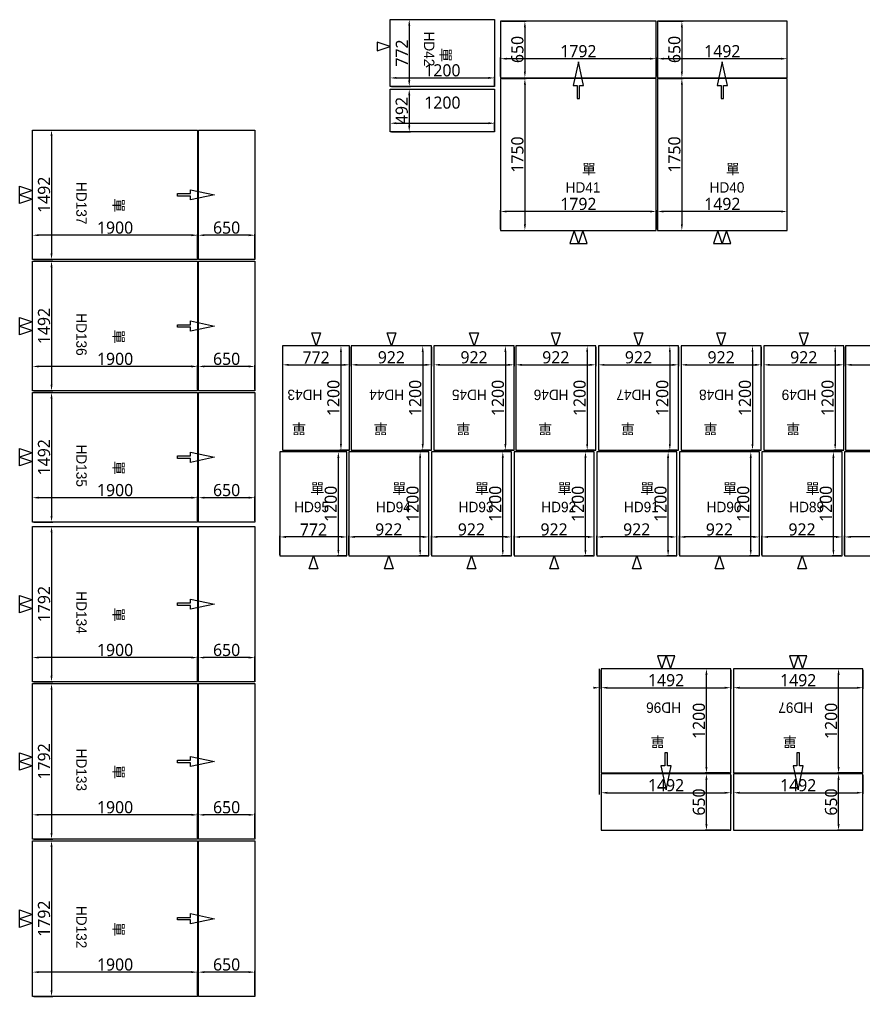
# Model space of a CAD drawing. Header units: millimetres. Extents: x 198 to 48339, y 383 to 29313.
# Drawn here: x 20451 to 30171, y 13798 to 25053 of the extents above; entities that cross this region are included whole.
import ezdxf

# ---------------------------------------------------------------- set-up
doc = ezdxf.new("R2010")
doc.units = ezdxf.units.MM
for name, color, linetype in [('動線', 6, 'Continuous'), ('單層倉', 5, 'Continuous'), ('文字', 7, 'Continuous'), ('標註', 252, 'Continuous'), ('編號', 7, 'Continuous')]:
    doc.layers.add(name, color=color, linetype=linetype)
doc.styles.add('新細明體', font='PMingLiU.ttf')
doc.styles.add('黑體', font='Microsoft JhengHei.ttf')

msp = doc.modelspace()

# ---------------------------------------------------------------- linework, layer by layer
at = {"layer": '動線', "lineweight": -3}
for p, q in [((24721, 24742), (24571, 24792)), ((24571, 24792), (24571, 24692)), ((24571, 24692), (24721, 24742)), ((26887, 24567), (26828, 24292)), ((26945, 24292), (26887, 24567)), ((28545, 24567), (28486, 24292)), ((28603, 24292), (28545, 24567)), ((26828, 24292), (26872, 24292)), ((26872, 24292), (26872, 24142)), ((26902, 24142), (26902, 24292)), ((26902, 24292), (26945, 24292)), ((28486, 24292), (28530, 24292)), ((28530, 24292), (28530, 24142)), ((28560, 24142), (28560, 24292)), ((28560, 24292), (28603, 24292)), ((26872, 24142), (26902, 24142)), ((28530, 24142), (28560, 24142)), ((20451, 23034), (20451, 23134)), ((20451, 23134), (20601, 23084)), ((20601, 23084), (20451, 23034)), ((22420, 23049), (22420, 23092)), ((22420, 23092), (22695, 23034)), ((20451, 22934), (20451, 23034)), ((20451, 23034), (20601, 22984)), ((20601, 22984), (20451, 22934)), ((22270, 23019), (22270, 23049)), ((22270, 23049), (22420, 23049)), ((22420, 23019), (22270, 23019)), ((22695, 23034), (22420, 22975)), ((22420, 22975), (22420, 23019)), ((26837, 22623), (26787, 22473)), ((26887, 22473), (26837, 22623)), ((26937, 22623), (26887, 22473)), ((26987, 22473), (26937, 22623)), ((28495, 22623), (28445, 22473)), ((28545, 22473), (28495, 22623)), ((28595, 22623), (28545, 22473)), ((28645, 22473), (28595, 22623)), ((26787, 22473), (26887, 22473)), ((26887, 22473), (26987, 22473)), ((28445, 22473), (28545, 22473)), ((28545, 22473), (28645, 22473)), ((20451, 21522), (20451, 21622)), ((20451, 21622), (20601, 21572)), ((20601, 21572), (20451, 21522)), ((20451, 21422), (20451, 21522)), ((20451, 21522), (20601, 21472)), ((22270, 21507), (22270, 21537)), ((22270, 21537), (22420, 21537)), ((22420, 21507), (22270, 21507)), ((22420, 21537), (22420, 21580)), ((22420, 21580), (22695, 21522)), ((22695, 21522), (22420, 21463)), ((22420, 21463), (22420, 21507)), ((20601, 21472), (20451, 21422)), ((23866, 21293), (23816, 21443)), ((23816, 21443), (23916, 21443)), ((23916, 21443), (23866, 21293)), ((24733, 21293), (24683, 21443)), ((24683, 21443), (24783, 21443)), ((24733, 21293), (24683, 21443)), ((24683, 21443), (24783, 21443)), ((24783, 21443), (24733, 21293)), ((24783, 21443), (24733, 21293)), ((25685, 21293), (25635, 21443)), ((25635, 21443), (25735, 21443)), ((25685, 21293), (25635, 21443)), ((25635, 21443), (25735, 21443)), ((25735, 21443), (25685, 21293)), ((25735, 21443), (25685, 21293)), ((26627, 21293), (26577, 21443)), ((26577, 21443), (26677, 21443)), ((26627, 21293), (26577, 21443)), ((26577, 21443), (26677, 21443)), ((26677, 21443), (26627, 21293)), ((26677, 21443), (26627, 21293)), ((27579, 21293), (27529, 21443)), ((27529, 21443), (27629, 21443)), ((27579, 21293), (27529, 21443)), ((27529, 21443), (27629, 21443)), ((27629, 21443), (27579, 21293)), ((27629, 21443), (27579, 21293)), ((28531, 21293), (28481, 21443)), ((28481, 21443), (28581, 21443)), ((28531, 21293), (28481, 21443)), ((28481, 21443), (28581, 21443)), ((28581, 21443), (28531, 21293)), ((28581, 21443), (28531, 21293)), ((29483, 21293), (29433, 21443)), ((29433, 21443), (29533, 21443)), ((29483, 21293), (29433, 21443)), ((29433, 21443), (29533, 21443)), ((29533, 21443), (29483, 21293)), ((29533, 21443), (29483, 21293)), ((20451, 20010), (20451, 20110)), ((20451, 20110), (20601, 20060)), ((20601, 20060), (20451, 20010)), ((22420, 20025), (22420, 20068)), ((22420, 20068), (22695, 20010)), ((20451, 19910), (20451, 20010)), ((20451, 20010), (20601, 19960)), ((20601, 19960), (20451, 19910)), ((22270, 19995), (22270, 20025)), ((22270, 20025), (22420, 20025)), ((22420, 19995), (22270, 19995)), ((22695, 20010), (22420, 19951)), ((22420, 19951), (22420, 19995)), ((23786, 18723), (23836, 18873)), ((23786, 18723), (23836, 18873)), ((23836, 18873), (23886, 18723)), ((23836, 18873), (23886, 18723)), ((24653, 18723), (24703, 18873)), ((24653, 18723), (24703, 18873)), ((24703, 18873), (24753, 18723)), ((24703, 18873), (24753, 18723)), ((25605, 18723), (25655, 18873)), ((25605, 18723), (25655, 18873)), ((25655, 18873), (25705, 18723)), ((25655, 18873), (25705, 18723)), ((26557, 18723), (26607, 18873)), ((26607, 18873), (26657, 18723)), ((27509, 18723), (27559, 18873)), ((27509, 18723), (27559, 18873)), ((27559, 18873), (27609, 18723)), ((27559, 18873), (27609, 18723)), ((28461, 18723), (28511, 18873)), ((28461, 18723), (28511, 18873)), ((28511, 18873), (28561, 18723)), ((28511, 18873), (28561, 18723)), ((29413, 18723), (29463, 18873)), ((29463, 18873), (29513, 18723)), ((23886, 18723), (23786, 18723)), ((23886, 18723), (23786, 18723)), ((24753, 18723), (24653, 18723)), ((24753, 18723), (24653, 18723)), ((25705, 18723), (25605, 18723)), ((25705, 18723), (25605, 18723)), ((26657, 18723), (26557, 18723)), ((27609, 18723), (27509, 18723)), ((27609, 18723), (27509, 18723)), ((28561, 18723), (28461, 18723)), ((28561, 18723), (28461, 18723)), ((29513, 18723), (29413, 18723)), ((20451, 18318), (20451, 18418)), ((20451, 18418), (20601, 18368)), ((20601, 18368), (20451, 18318)), ((22420, 18333), (22420, 18376)), ((22420, 18376), (22695, 18318)), ((20451, 18218), (20451, 18318)), ((20451, 18318), (20601, 18268)), ((20601, 18268), (20451, 18218)), ((22270, 18303), (22270, 18333)), ((22270, 18333), (22420, 18333)), ((22420, 18303), (22270, 18303)), ((22695, 18318), (22420, 18259)), ((22420, 18259), (22420, 18303)), ((27897, 17723), (27797, 17723)), ((27797, 17723), (27847, 17573)), ((27847, 17573), (27897, 17723)), ((27997, 17723), (27897, 17723)), ((27897, 17723), (27947, 17573)), ((27947, 17573), (27997, 17723)), ((29419, 17723), (29319, 17723)), ((29319, 17723), (29369, 17573)), ((29369, 17573), (29419, 17723)), ((29519, 17723), (29419, 17723)), ((29419, 17723), (29469, 17573)), ((29469, 17573), (29519, 17723)), ((20451, 16506), (20451, 16606)), ((20451, 16606), (20601, 16556)), ((20601, 16556), (20451, 16506)), ((22420, 16521), (22420, 16564)), ((22420, 16564), (22695, 16506)), ((27912, 16604), (27882, 16604)), ((27882, 16604), (27882, 16454)), ((27912, 16454), (27912, 16604)), ((29434, 16604), (29404, 16604)), ((29404, 16604), (29404, 16454)), ((29434, 16454), (29434, 16604)), ((20451, 16406), (20451, 16506)), ((20451, 16506), (20601, 16456)), ((20601, 16456), (20451, 16406)), ((22270, 16491), (22270, 16521)), ((22270, 16521), (22420, 16521)), ((22420, 16491), (22270, 16491)), ((22695, 16506), (22420, 16447)), ((22420, 16447), (22420, 16491)), ((27882, 16454), (27838, 16454)), ((27838, 16454), (27897, 16179)), ((27897, 16179), (27955, 16454)), ((27955, 16454), (27912, 16454)), ((29404, 16454), (29360, 16454)), ((29360, 16454), (29419, 16179)), ((29419, 16179), (29477, 16454)), ((29477, 16454), (29434, 16454)), ((20451, 14694), (20451, 14794)), ((20451, 14794), (20601, 14744)), ((22420, 14709), (22420, 14752)), ((22420, 14752), (22695, 14694)), ((20601, 14744), (20451, 14694)), ((20451, 14594), (20451, 14694)), ((20451, 14694), (20601, 14644)), ((20601, 14644), (20451, 14594)), ((22270, 14679), (22270, 14709)), ((22270, 14709), (22420, 14709)), ((22420, 14679), (22270, 14679)), ((22695, 14694), (22420, 14635)), ((22420, 14635), (22420, 14679))]:
    msp.add_line(p, q, dxfattribs=at)
at = {"layer": '單層倉'}
for p, q in [((24721, 24281), (24721, 25053)), ((24721, 25053), (25921, 25053)), ((25921, 25053), (25921, 24281)), ((27783, 25033), (25991, 25033)), ((25991, 25033), (25991, 24383)), ((27783, 24383), (27783, 25033)), ((29291, 25033), (27799, 25033)), ((27799, 25033), (27799, 24383)), ((29291, 24383), (29291, 25033)), ((25991, 24383), (27783, 24383)), ((27783, 24373), (25991, 24373)), ((25991, 24373), (25991, 22623)), ((27783, 22623), (27783, 24373)), ((27799, 24383), (29291, 24383)), ((29291, 24373), (27799, 24373)), ((27799, 24373), (27799, 22623)), ((29291, 22623), (29291, 24373)), ((25921, 24281), (24721, 24281)), ((24721, 23759), (24721, 24251)), ((24721, 24251), (25921, 24251)), ((25921, 24251), (25921, 23759)), ((20601, 22288), (20601, 23780)), ((20601, 23780), (22501, 23780)), ((22501, 23780), (22501, 22288)), ((22511, 22288), (22511, 23780)), ((22511, 23780), (23161, 23780)), ((23161, 23780), (23161, 22288)), ((25921, 23759), (24721, 23759)), ((25991, 22623), (27783, 22623)), ((27799, 22623), (29291, 22623)), ((22501, 22288), (20601, 22288)), ((23161, 22288), (22511, 22288)), ((20601, 20776), (20601, 22268)), ((20601, 22268), (22501, 22268)), ((22501, 22268), (22501, 20776)), ((22511, 20776), (22511, 22268)), ((22511, 22268), (23161, 22268)), ((23161, 22268), (23161, 20776)), ((24252, 21293), (23480, 21293)), ((23480, 21293), (23480, 20093)), ((24252, 20093), (24252, 21293)), ((25194, 21293), (24272, 21293)), ((24272, 21293), (24272, 20093)), ((25194, 20093), (25194, 21293)), ((26146, 21293), (25224, 21293)), ((25224, 21293), (25224, 20093)), ((26146, 20093), (26146, 21293)), ((27088, 21293), (26166, 21293)), ((26166, 21293), (26166, 20093)), ((27088, 20093), (27088, 21293)), ((28040, 21293), (27118, 21293)), ((27118, 21293), (27118, 20093)), ((28040, 20093), (28040, 21293)), ((28992, 21293), (28070, 21293)), ((28070, 21293), (28070, 20093)), ((28992, 20093), (28992, 21293)), ((29944, 21293), (29022, 21293)), ((29022, 21293), (29022, 20093)), ((29944, 20093), (29944, 21293)), ((30886, 21293), (29964, 21293)), ((29964, 21293), (29964, 20093)), ((22501, 20776), (20601, 20776)), ((20601, 19264), (20601, 20756)), ((20601, 20756), (22501, 20756)), ((22501, 20756), (22501, 19264)), ((23161, 20776), (22511, 20776)), ((22511, 19264), (22511, 20756)), ((22511, 20756), (23161, 20756)), ((23161, 20756), (23161, 19264)), ((24222, 20073), (23450, 20073)), ((23450, 20073), (23450, 18873)), ((23480, 20093), (24252, 20093)), ((24222, 18873), (24222, 20073)), ((25164, 20073), (24242, 20073)), ((24242, 20073), (24242, 18873)), ((24272, 20093), (25194, 20093)), ((25164, 18873), (25164, 20073)), ((26116, 20073), (25194, 20073)), ((25194, 20073), (25194, 18873)), ((25224, 20093), (26146, 20093)), ((26116, 18873), (26116, 20073)), ((27068, 20073), (26146, 20073)), ((26146, 20073), (26146, 18873)), ((26166, 20093), (27088, 20093)), ((27068, 18873), (27068, 20073)), ((28020, 20073), (27098, 20073)), ((27098, 20073), (27098, 18873)), ((27118, 20093), (28040, 20093)), ((28020, 18873), (28020, 20073)), ((28972, 20073), (28050, 20073)), ((28050, 20073), (28050, 18873)), ((28070, 20093), (28992, 20093)), ((28972, 18873), (28972, 20073)), ((29924, 20073), (29002, 20073)), ((29002, 20073), (29002, 18873)), ((29022, 20093), (29944, 20093)), ((29924, 18873), (29924, 20073)), ((30876, 20073), (29954, 20073)), ((29954, 20073), (29954, 18873)), ((29964, 20093), (30886, 20093)), ((22501, 19264), (20601, 19264)), ((23161, 19264), (22511, 19264)), ((20601, 17422), (20601, 19214)), ((20601, 19214), (22501, 19214)), ((22501, 19214), (22501, 17422)), ((22511, 17422), (22511, 19214)), ((22511, 19214), (23161, 19214)), ((23161, 19214), (23161, 17422)), ((23450, 18873), (24222, 18873)), ((24242, 18873), (25164, 18873)), ((25194, 18873), (26116, 18873)), ((26146, 18873), (27068, 18873)), ((27098, 18873), (28020, 18873)), ((28050, 18873), (28972, 18873)), ((29002, 18873), (29924, 18873)), ((29954, 18873), (30876, 18873)), ((27131, 16123), (27131, 17573)), ((28643, 17573), (27151, 17573)), ((27151, 17573), (27151, 16373)), ((28643, 16373), (28643, 17573)), ((30165, 17573), (28673, 17573)), ((28673, 17573), (28673, 16373)), ((30165, 16373), (30165, 17573)), ((22501, 17422), (20601, 17422)), ((20601, 15610), (20601, 17402)), ((20601, 17402), (22501, 17402)), ((22501, 17402), (22501, 15610)), ((23161, 17422), (22511, 17422)), ((22511, 15610), (22511, 17402)), ((22511, 17402), (23161, 17402)), ((23161, 17402), (23161, 15610)), ((27151, 16373), (28643, 16373)), ((28643, 16363), (27151, 16363)), ((27151, 16363), (27151, 15713)), ((28643, 15713), (28643, 16363)), ((28673, 16373), (30165, 16373)), ((30165, 16363), (28673, 16363)), ((28673, 16363), (28673, 15713)), ((30165, 15713), (30165, 16363)), ((27151, 15713), (28643, 15713)), ((28673, 15713), (30165, 15713)), ((22501, 15610), (20601, 15610)), ((20601, 13798), (20601, 15590)), ((20601, 15590), (22501, 15590)), ((22501, 15590), (22501, 13798)), ((23161, 15610), (22511, 15610)), ((22511, 13798), (22511, 15590)), ((22511, 15590), (23161, 15590)), ((23161, 15590), (23161, 13798)), ((22501, 13798), (20601, 13798)), ((23161, 13798), (22511, 13798))]:
    msp.add_line(p, q, dxfattribs=at)
at = {"layer": '標註', "color": 251}
for p, q in [((24735, 25053), (24953, 25053)), ((26005, 25033), (26285, 25033)), ((27813, 25033), (28093, 25033)), ((24939, 24983), (24939, 24351)), ((26271, 24963), (26271, 24453)), ((28079, 24963), (28079, 24453)), ((25991, 24397), (25991, 24616)), ((27713, 24602), (26061, 24602)), ((27783, 24397), (27783, 24616)), ((27799, 24397), (27799, 24616)), ((29221, 24602), (27869, 24602)), ((29291, 24397), (29291, 24616)), ((24721, 24295), (24721, 24394)), ((24791, 24380), (25851, 24380)), ((25921, 24295), (25921, 24394)), ((26005, 24383), (26285, 24383)), ((26005, 24373), (26285, 24373)), ((27813, 24383), (28093, 24383)), ((27813, 24373), (28093, 24373)), ((24735, 24281), (24953, 24281)), ((24735, 24251), (24953, 24251)), ((26271, 24303), (26271, 22693)), ((28079, 24303), (28079, 22693)), ((24939, 24181), (24939, 23829)), ((24721, 23773), (24721, 23872)), ((25921, 23773), (25921, 23872)), ((20615, 23780), (20833, 23780)), ((24735, 23759), (24953, 23759)), ((24791, 23858), (25851, 23858)), ((20819, 23710), (20819, 22358)), ((25991, 22637), (25991, 22856)), ((27783, 22637), (27783, 22856)), ((27799, 22637), (27799, 22856)), ((29291, 22637), (29291, 22856)), ((27713, 22842), (26061, 22842)), ((29221, 22842), (27869, 22842)), ((26005, 22623), (26285, 22623)), ((27813, 22623), (28093, 22623)), ((20601, 22302), (20601, 22582)), ((22431, 22568), (20671, 22568)), ((22501, 22302), (22501, 22582)), ((22511, 22302), (22511, 22582)), ((23091, 22568), (22581, 22568)), ((23161, 22302), (23161, 22582)), ((20615, 22288), (20833, 22288)), ((20615, 22268), (20833, 22268)), ((20819, 22198), (20819, 20846)), ((23480, 21279), (23480, 21061)), ((23480, 21279), (23480, 21061)), ((24238, 21293), (24139, 21293)), ((24238, 21293), (24139, 21293)), ((24252, 21279), (24252, 21061)), ((24252, 21279), (24252, 21061)), ((24272, 21279), (24272, 21061)), ((24272, 21279), (24272, 21061)), ((25180, 21293), (25081, 21293)), ((25180, 21293), (25081, 21293)), ((25194, 21279), (25194, 21061)), ((25194, 21279), (25194, 21061)), ((25224, 21279), (25224, 21061)), ((25224, 21279), (25224, 21061)), ((26132, 21293), (26033, 21293)), ((26132, 21293), (26033, 21293)), ((26146, 21279), (26146, 21061)), ((26146, 21279), (26146, 21061)), ((26166, 21279), (26166, 21061)), ((26166, 21279), (26166, 21061)), ((27074, 21293), (26975, 21293)), ((27074, 21293), (26975, 21293)), ((27088, 21279), (27088, 21061)), ((27088, 21279), (27088, 21061)), ((27118, 21279), (27118, 21061)), ((27118, 21279), (27118, 21061)), ((28026, 21293), (27927, 21293)), ((28026, 21293), (27927, 21293)), ((28040, 21279), (28040, 21061)), ((28040, 21279), (28040, 21061)), ((28070, 21279), (28070, 21061)), ((28070, 21279), (28070, 21061)), ((28978, 21293), (28879, 21293)), ((28978, 21293), (28879, 21293)), ((28992, 21279), (28992, 21061)), ((28992, 21279), (28992, 21061)), ((29022, 21279), (29022, 21061)), ((29022, 21279), (29022, 21061)), ((29930, 21293), (29831, 21293)), ((29930, 21293), (29831, 21293)), ((29944, 21279), (29944, 21061)), ((29944, 21279), (29944, 21061)), ((29964, 21279), (29964, 21061)), ((29964, 21279), (29964, 21061)), ((24153, 21223), (24153, 20163)), ((24153, 21223), (24153, 20163)), ((25095, 21223), (25095, 20163)), ((25095, 21223), (25095, 20163)), ((26047, 21223), (26047, 20163)), ((26047, 21223), (26047, 20163)), ((26989, 21223), (26989, 20163)), ((26989, 21223), (26989, 20163)), ((27941, 21223), (27941, 20163)), ((27941, 21223), (27941, 20163)), ((28893, 21223), (28893, 20163)), ((28893, 21223), (28893, 20163)), ((29845, 21223), (29845, 20163)), ((29845, 21223), (29845, 20163)), ((20601, 20790), (20601, 21070)), ((22431, 21056), (20671, 21056)), ((22501, 20790), (22501, 21070)), ((22511, 20790), (22511, 21070)), ((23091, 21056), (22581, 21056)), ((23161, 20790), (23161, 21070)), ((23550, 21075), (24182, 21075)), ((23550, 21075), (24182, 21075)), ((24342, 21075), (25124, 21075)), ((24342, 21075), (25124, 21075)), ((25294, 21075), (26076, 21075)), ((25294, 21075), (26076, 21075)), ((26236, 21075), (27018, 21075)), ((26236, 21075), (27018, 21075)), ((27188, 21075), (27970, 21075)), ((27188, 21075), (27970, 21075)), ((28140, 21075), (28922, 21075)), ((28140, 21075), (28922, 21075)), ((29092, 21075), (29874, 21075)), ((29092, 21075), (29874, 21075)), ((30034, 21075), (30816, 21075)), ((30034, 21075), (30816, 21075)), ((20615, 20776), (20833, 20776)), ((20615, 20756), (20833, 20756)), ((20819, 20686), (20819, 19334)), ((24208, 20073), (24109, 20073)), ((24238, 20093), (24139, 20093)), ((24238, 20093), (24139, 20093)), ((25150, 20073), (25051, 20073)), ((25180, 20093), (25081, 20093)), ((25180, 20093), (25081, 20093)), ((26102, 20073), (26003, 20073)), ((26132, 20093), (26033, 20093)), ((26132, 20093), (26033, 20093)), ((27054, 20073), (26955, 20073)), ((27074, 20093), (26975, 20093)), ((27074, 20093), (26975, 20093)), ((28006, 20073), (27907, 20073)), ((28026, 20093), (27927, 20093)), ((28026, 20093), (27927, 20093)), ((28958, 20073), (28859, 20073)), ((28978, 20093), (28879, 20093)), ((28978, 20093), (28879, 20093)), ((29910, 20073), (29811, 20073)), ((29930, 20093), (29831, 20093)), ((29930, 20093), (29831, 20093)), ((24123, 18943), (24123, 20003)), ((25065, 18943), (25065, 20003)), ((26017, 18943), (26017, 20003)), ((26969, 18943), (26969, 20003)), ((27921, 18943), (27921, 20003)), ((28873, 18943), (28873, 20003)), ((29825, 18943), (29825, 20003)), ((20601, 19278), (20601, 19558)), ((22431, 19544), (20671, 19544)), ((22501, 19278), (22501, 19558)), ((22511, 19278), (22511, 19558)), ((23091, 19544), (22581, 19544)), ((23161, 19278), (23161, 19558)), ((20615, 19264), (20833, 19264)), ((20615, 19214), (20833, 19214)), ((20819, 19144), (20819, 17492)), ((23450, 18887), (23450, 19106)), ((23450, 18887), (23450, 19106)), ((24152, 19092), (23520, 19092)), ((24152, 19092), (23520, 19092)), ((24222, 18887), (24222, 19106)), ((24222, 18887), (24222, 19106)), ((24242, 18887), (24242, 19106)), ((24242, 18887), (24242, 19106)), ((25094, 19092), (24312, 19092)), ((25094, 19092), (24312, 19092)), ((25164, 18887), (25164, 19106)), ((25164, 18887), (25164, 19106)), ((25194, 18887), (25194, 19106)), ((25194, 18887), (25194, 19106)), ((26046, 19092), (25264, 19092)), ((26046, 19092), (25264, 19092)), ((26116, 18887), (26116, 19106)), ((26116, 18887), (26116, 19106)), ((26146, 18887), (26146, 19106)), ((26146, 18887), (26146, 19106)), ((26998, 19092), (26216, 19092)), ((26998, 19092), (26216, 19092)), ((27068, 18887), (27068, 19106)), ((27068, 18887), (27068, 19106)), ((27098, 18887), (27098, 19106)), ((27098, 18887), (27098, 19106)), ((27950, 19092), (27168, 19092)), ((27950, 19092), (27168, 19092)), ((28020, 18887), (28020, 19106)), ((28020, 18887), (28020, 19106)), ((28050, 18887), (28050, 19106)), ((28050, 18887), (28050, 19106)), ((28902, 19092), (28120, 19092)), ((28902, 19092), (28120, 19092)), ((28972, 18887), (28972, 19106)), ((28972, 18887), (28972, 19106)), ((29002, 18887), (29002, 19106)), ((29002, 18887), (29002, 19106)), ((29854, 19092), (29072, 19092)), ((29854, 19092), (29072, 19092)), ((29924, 18887), (29924, 19106)), ((29924, 18887), (29924, 19106)), ((29954, 18887), (29954, 19106)), ((29954, 18887), (29954, 19106)), ((30806, 19092), (30024, 19092)), ((30806, 19092), (30024, 19092)), ((24208, 18873), (24109, 18873)), ((25150, 18873), (25051, 18873)), ((26102, 18873), (26003, 18873)), ((27054, 18873), (26955, 18873)), ((28006, 18873), (27907, 18873)), ((28958, 18873), (28859, 18873)), ((29910, 18873), (29811, 18873)), ((20601, 17436), (20601, 17716)), ((22431, 17702), (20671, 17702)), ((22501, 17436), (22501, 17716)), ((22511, 17436), (22511, 17716)), ((23091, 17702), (22581, 17702)), ((23161, 17436), (23161, 17716)), ((27131, 17559), (27131, 17341)), ((27151, 17559), (27151, 17341)), ((28629, 17573), (28348, 17573)), ((28643, 17559), (28643, 17341)), ((28673, 17559), (28673, 17341)), ((30151, 17573), (29870, 17573)), ((30165, 17559), (30165, 17341)), ((28362, 16443), (28362, 17503)), ((29884, 16443), (29884, 17503)), ((20615, 17422), (20833, 17422)), ((20615, 17402), (20833, 17402)), ((27221, 17355), (28573, 17355)), ((28743, 17355), (30095, 17355)), ((20819, 17332), (20819, 15680)), ((27151, 16349), (27151, 16131)), ((28629, 16373), (28348, 16373)), ((28629, 16363), (28348, 16363)), ((28643, 16349), (28643, 16131)), ((28673, 16349), (28673, 16131)), ((30151, 16373), (29870, 16373)), ((30151, 16363), (29870, 16363)), ((30165, 16349), (30165, 16131)), ((28362, 15783), (28362, 16293)), ((29884, 15783), (29884, 16293)), ((27221, 16145), (28573, 16145)), ((28743, 16145), (30095, 16145)), ((20601, 15624), (20601, 15904)), ((22431, 15890), (20671, 15890)), ((22501, 15624), (22501, 15904)), ((22511, 15624), (22511, 15904)), ((23091, 15890), (22581, 15890)), ((23161, 15624), (23161, 15904)), ((28629, 15713), (28348, 15713)), ((30151, 15713), (29870, 15713)), ((20615, 15610), (20833, 15610)), ((20615, 15590), (20833, 15590)), ((20819, 15520), (20819, 13868)), ((20601, 13812), (20601, 14092)), ((22431, 14078), (20671, 14078)), ((22501, 13812), (22501, 14092)), ((22511, 13812), (22511, 14092)), ((23091, 14078), (22581, 14078)), ((23161, 13812), (23161, 14092)), ((20615, 13798), (20833, 13798))]:
    msp.add_line(p, q, dxfattribs=at)
for points in [[(24928, 24983), (24951, 24983), (24939, 25053)], [(26260, 24963), (26283, 24963), (26271, 25033)], [(28068, 24963), (28091, 24963), (28079, 25033)], [(26061, 24613), (26061, 24590), (25991, 24602)], [(27713, 24613), (27713, 24590), (27783, 24602)], [(27869, 24613), (27869, 24590), (27799, 24602)], [(29221, 24613), (29221, 24590), (29291, 24602)], [(26260, 24453), (26283, 24453), (26271, 24383)], [(28068, 24453), (28091, 24453), (28079, 24383)], [(24791, 24392), (24791, 24369), (24721, 24380)], [(24928, 24351), (24951, 24351), (24939, 24281)], [(25851, 24392), (25851, 24369), (25921, 24380)], [(26260, 24303), (26283, 24303), (26271, 24373)], [(28068, 24303), (28091, 24303), (28079, 24373)], [(24928, 24181), (24951, 24181), (24939, 24251)], [(24791, 23870), (24791, 23847), (24721, 23858)], [(25851, 23870), (25851, 23847), (25921, 23858)], [(20808, 23710), (20831, 23710), (20819, 23780)], [(24928, 23829), (24951, 23829), (24939, 23759)], [(26061, 22853), (26061, 22830), (25991, 22842)], [(27713, 22853), (27713, 22830), (27783, 22842)], [(27869, 22853), (27869, 22830), (27799, 22842)], [(29221, 22853), (29221, 22830), (29291, 22842)], [(26260, 22693), (26283, 22693), (26271, 22623)], [(28068, 22693), (28091, 22693), (28079, 22623)], [(20671, 22580), (20671, 22557), (20601, 22568)], [(22431, 22580), (22431, 22557), (22501, 22568)], [(22581, 22580), (22581, 22557), (22511, 22568)], [(23091, 22580), (23091, 22557), (23161, 22568)], [(20808, 22358), (20831, 22358), (20819, 22288)], [(20808, 22198), (20831, 22198), (20819, 22268)], [(24141, 21223), (24164, 21223), (24153, 21293)], [(24141, 21223), (24164, 21223), (24153, 21293)], [(25083, 21223), (25106, 21223), (25095, 21293)], [(25083, 21223), (25106, 21223), (25095, 21293)], [(26035, 21223), (26058, 21223), (26047, 21293)], [(26035, 21223), (26058, 21223), (26047, 21293)], [(26977, 21223), (27000, 21223), (26989, 21293)], [(26977, 21223), (27000, 21223), (26989, 21293)], [(27929, 21223), (27952, 21223), (27941, 21293)], [(27929, 21223), (27952, 21223), (27941, 21293)], [(28881, 21223), (28904, 21223), (28893, 21293)], [(28881, 21223), (28904, 21223), (28893, 21293)], [(29833, 21223), (29856, 21223), (29845, 21293)], [(29833, 21223), (29856, 21223), (29845, 21293)], [(20671, 21068), (20671, 21045), (20601, 21056)], [(22431, 21068), (22431, 21045), (22501, 21056)], [(22581, 21068), (22581, 21045), (22511, 21056)], [(23091, 21068), (23091, 21045), (23161, 21056)], [(23550, 21086), (23550, 21063), (23480, 21075)], [(23550, 21086), (23550, 21063), (23480, 21075)], [(24182, 21086), (24182, 21063), (24252, 21075)], [(24182, 21086), (24182, 21063), (24252, 21075)], [(24342, 21086), (24342, 21063), (24272, 21075)], [(24342, 21086), (24342, 21063), (24272, 21075)], [(25124, 21086), (25124, 21063), (25194, 21075)], [(25124, 21086), (25124, 21063), (25194, 21075)], [(25294, 21086), (25294, 21063), (25224, 21075)], [(25294, 21086), (25294, 21063), (25224, 21075)], [(26076, 21086), (26076, 21063), (26146, 21075)], [(26076, 21086), (26076, 21063), (26146, 21075)], [(26236, 21086), (26236, 21063), (26166, 21075)], [(26236, 21086), (26236, 21063), (26166, 21075)], [(27018, 21086), (27018, 21063), (27088, 21075)], [(27018, 21086), (27018, 21063), (27088, 21075)], [(27188, 21086), (27188, 21063), (27118, 21075)], [(27188, 21086), (27188, 21063), (27118, 21075)], [(27970, 21086), (27970, 21063), (28040, 21075)], [(27970, 21086), (27970, 21063), (28040, 21075)], [(28140, 21086), (28140, 21063), (28070, 21075)], [(28140, 21086), (28140, 21063), (28070, 21075)], [(28922, 21086), (28922, 21063), (28992, 21075)], [(28922, 21086), (28922, 21063), (28992, 21075)], [(29092, 21086), (29092, 21063), (29022, 21075)], [(29092, 21086), (29092, 21063), (29022, 21075)], [(29874, 21086), (29874, 21063), (29944, 21075)], [(29874, 21086), (29874, 21063), (29944, 21075)], [(30034, 21086), (30034, 21063), (29964, 21075)], [(30034, 21086), (30034, 21063), (29964, 21075)], [(20808, 20846), (20831, 20846), (20819, 20776)], [(20808, 20686), (20831, 20686), (20819, 20756)], [(24141, 20163), (24164, 20163), (24153, 20093)], [(24141, 20163), (24164, 20163), (24153, 20093)], [(25083, 20163), (25106, 20163), (25095, 20093)], [(25083, 20163), (25106, 20163), (25095, 20093)], [(26035, 20163), (26058, 20163), (26047, 20093)], [(26035, 20163), (26058, 20163), (26047, 20093)], [(26977, 20163), (27000, 20163), (26989, 20093)], [(26977, 20163), (27000, 20163), (26989, 20093)], [(27929, 20163), (27952, 20163), (27941, 20093)], [(27929, 20163), (27952, 20163), (27941, 20093)], [(28881, 20163), (28904, 20163), (28893, 20093)], [(28881, 20163), (28904, 20163), (28893, 20093)], [(29833, 20163), (29856, 20163), (29845, 20093)], [(29833, 20163), (29856, 20163), (29845, 20093)], [(24111, 20003), (24134, 20003), (24123, 20073)], [(25053, 20003), (25076, 20003), (25065, 20073)], [(26005, 20003), (26028, 20003), (26017, 20073)], [(26957, 20003), (26980, 20003), (26969, 20073)], [(27909, 20003), (27932, 20003), (27921, 20073)], [(28861, 20003), (28884, 20003), (28873, 20073)], [(29813, 20003), (29836, 20003), (29825, 20073)], [(20671, 19556), (20671, 19533), (20601, 19544)], [(22431, 19556), (22431, 19533), (22501, 19544)], [(22581, 19556), (22581, 19533), (22511, 19544)], [(23091, 19556), (23091, 19533), (23161, 19544)], [(20808, 19334), (20831, 19334), (20819, 19264)], [(20808, 19144), (20831, 19144), (20819, 19214)], [(23520, 19104), (23520, 19080), (23450, 19092)], [(23520, 19104), (23520, 19080), (23450, 19092)], [(24152, 19104), (24152, 19080), (24222, 19092)], [(24152, 19104), (24152, 19080), (24222, 19092)], [(24312, 19104), (24312, 19080), (24242, 19092)], [(24312, 19104), (24312, 19080), (24242, 19092)], [(25094, 19104), (25094, 19080), (25164, 19092)], [(25094, 19104), (25094, 19080), (25164, 19092)], [(25264, 19104), (25264, 19080), (25194, 19092)], [(25264, 19104), (25264, 19080), (25194, 19092)], [(26046, 19104), (26046, 19080), (26116, 19092)], [(26046, 19104), (26046, 19080), (26116, 19092)], [(26216, 19104), (26216, 19080), (26146, 19092)], [(26216, 19104), (26216, 19080), (26146, 19092)], [(26998, 19104), (26998, 19080), (27068, 19092)], [(26998, 19104), (26998, 19080), (27068, 19092)], [(27168, 19104), (27168, 19080), (27098, 19092)], [(27168, 19104), (27168, 19080), (27098, 19092)], [(27950, 19104), (27950, 19080), (28020, 19092)], [(27950, 19104), (27950, 19080), (28020, 19092)], [(28120, 19104), (28120, 19080), (28050, 19092)], [(28120, 19104), (28120, 19080), (28050, 19092)], [(28902, 19104), (28902, 19080), (28972, 19092)], [(28902, 19104), (28902, 19080), (28972, 19092)], [(29072, 19104), (29072, 19080), (29002, 19092)], [(29072, 19104), (29072, 19080), (29002, 19092)], [(29854, 19104), (29854, 19080), (29924, 19092)], [(29854, 19104), (29854, 19080), (29924, 19092)], [(30024, 19104), (30024, 19080), (29954, 19092)], [(30024, 19104), (30024, 19080), (29954, 19092)], [(24111, 18943), (24134, 18943), (24123, 18873)], [(25053, 18943), (25076, 18943), (25065, 18873)], [(26005, 18943), (26028, 18943), (26017, 18873)], [(26957, 18943), (26980, 18943), (26969, 18873)], [(27909, 18943), (27932, 18943), (27921, 18873)], [(28861, 18943), (28884, 18943), (28873, 18873)], [(29813, 18943), (29836, 18943), (29825, 18873)], [(20671, 17714), (20671, 17691), (20601, 17702)], [(22431, 17714), (22431, 17691), (22501, 17702)], [(22581, 17714), (22581, 17691), (22511, 17702)], [(23091, 17714), (23091, 17691), (23161, 17702)], [(28350, 17503), (28374, 17503), (28362, 17573)], [(29872, 17503), (29896, 17503), (29884, 17573)], [(20808, 17492), (20831, 17492), (20819, 17422)], [(20808, 17332), (20831, 17332), (20819, 17402)], [(27061, 17366), (27061, 17343), (27131, 17355)], [(27221, 17366), (27221, 17343), (27151, 17355)], [(28573, 17366), (28573, 17343), (28643, 17355)], [(28743, 17366), (28743, 17343), (28673, 17355)], [(30095, 17366), (30095, 17343), (30165, 17355)], [(28350, 16443), (28374, 16443), (28362, 16373)], [(29872, 16443), (29896, 16443), (29884, 16373)], [(28350, 16293), (28374, 16293), (28362, 16363)], [(29872, 16293), (29896, 16293), (29884, 16363)], [(27221, 16156), (27221, 16133), (27151, 16145)], [(28573, 16156), (28573, 16133), (28643, 16145)], [(28743, 16156), (28743, 16133), (28673, 16145)], [(30095, 16156), (30095, 16133), (30165, 16145)], [(20671, 15902), (20671, 15879), (20601, 15890)], [(22431, 15902), (22431, 15879), (22501, 15890)], [(22581, 15902), (22581, 15879), (22511, 15890)], [(23091, 15902), (23091, 15879), (23161, 15890)], [(28350, 15783), (28374, 15783), (28362, 15713)], [(29872, 15783), (29896, 15783), (29884, 15713)], [(20808, 15680), (20831, 15680), (20819, 15610)], [(20808, 15520), (20831, 15520), (20819, 15590)], [(20671, 14090), (20671, 14067), (20601, 14078)], [(22431, 14090), (22431, 14067), (22501, 14078)], [(22581, 14090), (22581, 14067), (22511, 14078)], [(23091, 14090), (23091, 14067), (23161, 14078)], [(20808, 13868), (20831, 13868), (20819, 13798)]]:
    msp.add_solid(points, dxfattribs=at)

# ---------------------------------------------------------------- texts
at = {"layer": '文字', "color": 3, "style": '新細明體'}
for rotation, p in [(270, (25298, 24728)), (360, (26926, 23271)), (360, (28584, 23271)), (270, (21532, 22994)), (270, (21532, 21482)), (180, (23751, 20398)), (180, (24693, 20398)), (180, (25645, 20398)), (180, (26587, 20398)), (180, (27539, 20398)), (180, (28491, 20398)), (180, (29443, 20398)), (270, (21532, 19970)), (360, (23800, 19589)), (360, (24742, 19589)), (360, (25694, 19589)), (360, (26646, 19589)), (360, (27598, 19589)), (360, (28550, 19589)), (360, (29502, 19589)), (270, (21532, 18278)), (180, (27883, 16793)), (180, (29405, 16793)), (270, (21532, 16466)), (270, (21532, 14654))]:
    msp.add_text('單', height=120, rotation=rotation, dxfattribs=at).set_placement(p)
at = {"layer": '標註', "color": 2, "char_height": 140, "attachment_point": 5, "rotation": 90, "style": '黑體'}
for s, insert in [('772', (24854, 24667)), ('492', (24853, 24005)), ('1492', (20733, 23034)), ('1492', (20733, 21522)), ('1492', (20733, 20010)), ('1792', (20733, 18318)), ('1792', (20733, 16506)), ('1792', (20733, 14694))]:
    msp.add_mtext(s, dxfattribs=dict(at, insert=insert))
at = {"layer": '標註', "color": 251, "char_height": 140, "attachment_point": 5, "rotation": 90, "style": '黑體'}
for s, insert in [('650', (26185, 24708)), ('650', (27993, 24708)), ('1750', (26185, 23498)), ('1750', (27993, 23498)), ('1200', (24066, 20693)), ('1200', (24066, 20693)), ('1200', (25008, 20693)), ('1200', (25008, 20693)), ('1200', (25960, 20693)), ('1200', (25960, 20693)), ('1200', (26902, 20693)), ('1200', (26902, 20693)), ('1200', (27854, 20693)), ('1200', (27854, 20693)), ('1200', (28806, 20693)), ('1200', (28806, 20693)), ('1200', (29758, 20693)), ('1200', (29758, 20693)), ('1200', (24036, 19473)), ('1200', (24978, 19473)), ('1200', (25930, 19473)), ('1200', (26882, 19473)), ('1200', (27834, 19473)), ('1200', (28786, 19473)), ('1200', (29738, 19473)), ('1200', (28276, 16973)), ('1200', (29798, 16973)), ('650', (28276, 16038)), ('650', (29798, 16038))]:
    msp.add_mtext(s, dxfattribs=dict(at, insert=insert))
at = {"layer": '標註', "color": 251, "char_height": 140, "attachment_point": 5, "style": '黑體'}
for s, insert in [('1792', (26887, 24688)), ('1492', (28545, 24688)), ('1200', (25321, 24467)), ('1200', (25321, 24095)), ('1900', (21551, 22655)), ('650', (22836, 22655)), ('1900', (21551, 21143)), ('650', (22836, 21143)), ('1900', (21551, 19631)), ('650', (22836, 19631)), ('1900', (21551, 17789)), ('650', (22836, 17789)), ('1492', (27897, 16231)), ('1492', (29419, 16231)), ('1900', (21551, 15977)), ('650', (22836, 15977)), ('1900', (21551, 14165)), ('650', (22836, 14165))]:
    msp.add_mtext(s, dxfattribs=dict(at, insert=insert))
at = {"layer": '標註', "color": 2, "char_height": 140, "attachment_point": 5, "style": '黑體'}
for s, insert in [('1792', (26887, 22928)), ('1492', (28545, 22928)), ('772', (23866, 21160)), ('772', (23866, 21160)), ('922', (24733, 21161)), ('922', (24733, 21161)), ('922', (25685, 21161)), ('922', (25685, 21161)), ('922', (26627, 21161)), ('922', (26627, 21161)), ('922', (27579, 21161)), ('922', (27579, 21161)), ('922', (28531, 21161)), ('922', (28531, 21161)), ('922', (29483, 21161)), ('922', (29483, 21161)), ('772', (23836, 19177)), ('772', (23836, 19177)), ('922', (24703, 19178)), ('922', (24703, 19178)), ('922', (25655, 19178)), ('922', (25655, 19178)), ('922', (26607, 19178)), ('922', (26607, 19178)), ('922', (27559, 19178)), ('922', (27559, 19178)), ('922', (28511, 19178)), ('922', (28511, 19178)), ('922', (29463, 19178)), ('922', (29463, 19178)), ('1492', (27897, 17441)), ('1492', (29419, 17441))]:
    msp.add_mtext(s, dxfattribs=dict(at, insert=insert))
at = {"layer": '編號', "color": 7, "style": '新細明體'}
for s, rotation, p in [('HD42', 270, (25109, 24915)), ('HD137', 270, (21104, 23181)), ('HD41', 360, (26740, 23059)), ('HD40', 360, (28398, 23059)), ('HD136', 270, (21104, 21669)), ('HD43', 180, (23938, 20789)), ('HD44', 180, (24880, 20789)), ('HD45', 180, (25832, 20789)), ('HD46', 180, (26774, 20789)), ('HD47', 180, (27726, 20789)), ('HD48', 180, (28678, 20789)), ('HD49', 180, (29630, 20789)), ('HD135', 270, (21104, 20157)), ('HD95', 360, (23614, 19377)), ('HD94', 360, (24556, 19377)), ('HD93', 360, (25508, 19377)), ('HD92', 360, (26460, 19377)), ('HD91', 360, (27412, 19377)), ('HD90', 360, (28364, 19377)), ('HD89', 360, (29316, 19377)), ('HD134', 270, (21104, 18465)), ('HD96', 180, (28069, 17185)), ('HD97', 180, (29591, 17185)), ('HD133', 270, (21104, 16653)), ('HD132', 270, (21104, 14841))]:
    msp.add_text(s, height=120, rotation=rotation, dxfattribs=at).set_placement(p)

doc.saveas('drawing.dxf')
